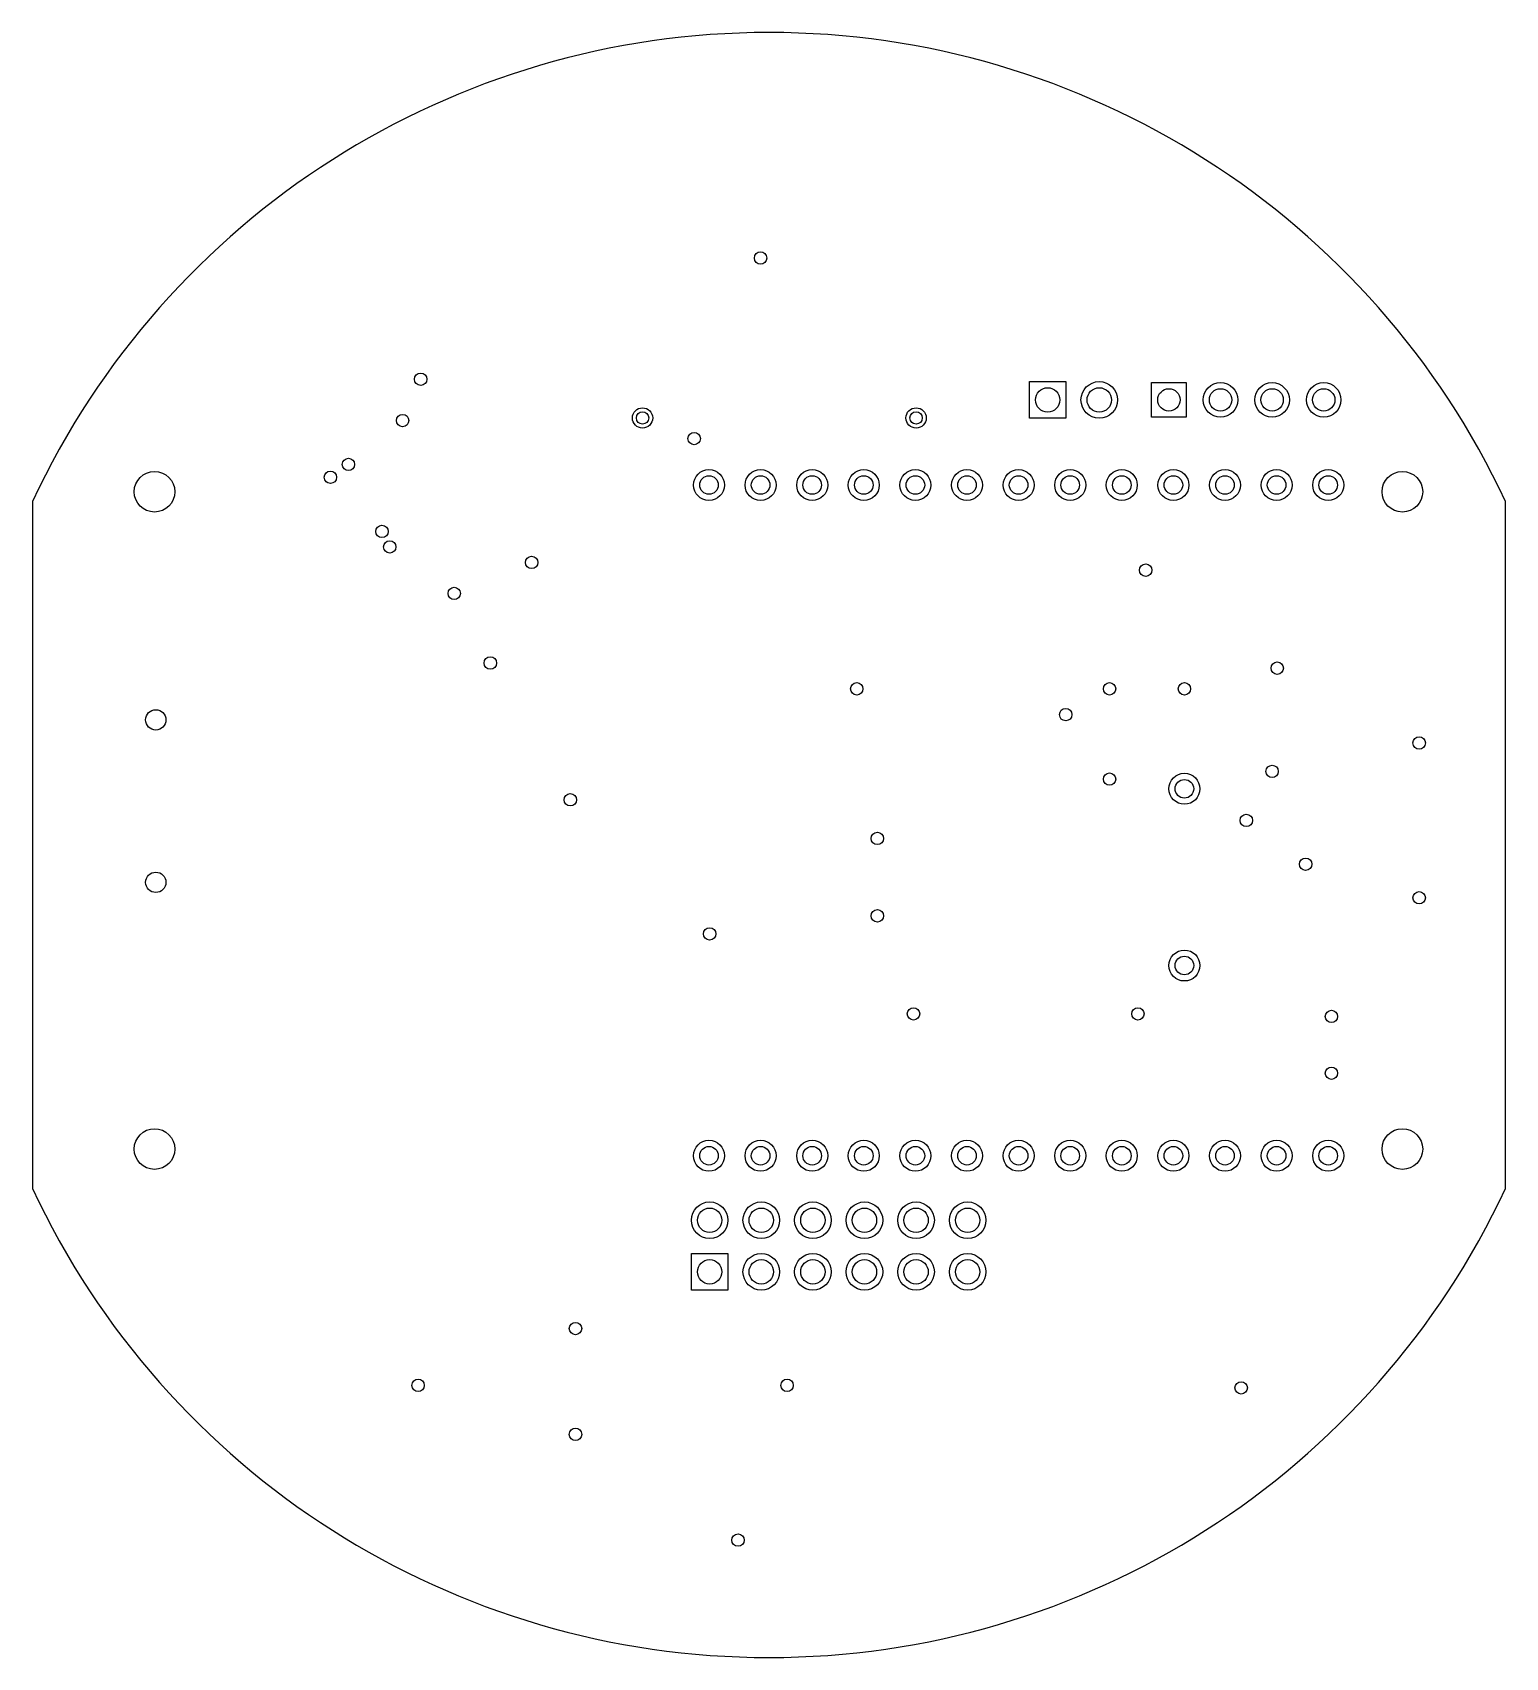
# Model space of a CAD drawing. Header units: millimetres. Extents: x -1442 to 1412, y -1623 to 1527.
import ezdxf

# ---------------------------------------------------------------- set-up
doc = ezdxf.new("R2010")
doc.units = ezdxf.units.MM

msp = doc.modelspace()

# ---------------------------------------------------------------- linework, layer by layer
for points in [[(489.567, 850.433), (560.433, 850.433), (560.433, 779.567), (489.567, 779.567)], [(726.535, 848.465), (793.465, 848.465), (793.465, 781.535), (726.535, 781.535)], [(-165.433, -839.567), (-94.567, -839.567), (-94.567, -910.433), (-165.433, -910.433)]]:
    msp.add_lwpolyline(points, close=True)
for points in [[(-1442.257, 617.842), (-1442.257, -714.195)], [(1412.252, -713.242), (1412.252, 617.842)]]:
    msp.add_lwpolyline(points)
for centre, radius in [((-31.3, 1090), 12), ((-690, 855), 12), ((625, 815), 35.433), ((525, 815), 23.622), ((625, 815), 23.622), ((760, 815), 21.654), ((860, 815), 33.465), ((860, 815), 21.654), ((960, 815), 33.465), ((960, 815), 21.654), ((1060, 815), 33.465), ((1060, 815), 21.654), ((-260, 780), 19.685), ((-260, 780), 12), ((270, 780), 19.685), ((270, 780), 12), ((-725, 775), 12), ((-160, 740), 12), ((-830, 690), 12), ((-1205.71, 637.01), 39.37), ((-865, 665), 12), ((-131.3, 650), 30), ((-131.299, 650), 18), ((-31.3, 650), 30), ((-31.299, 650), 18), ((68.7, 650), 30), ((68.701, 650), 18), ((168.7, 650), 30), ((168.701, 650), 18), ((268.7, 650), 30), ((268.701, 650), 18), ((368.7, 650), 30), ((368.701, 650), 18), ((468.7, 650), 30), ((468.701, 650), 18), ((568.7, 650), 30), ((568.701, 650), 18), ((668.7, 650), 30), ((668.701, 650), 18), ((768.7, 650), 30), ((768.701, 650), 18), ((868.7, 650), 30), ((868.701, 650), 18), ((968.7, 650), 30), ((968.701, 650), 18), ((1068.7, 650), 30), ((1068.701, 650), 18), ((1212.4, 637.01), 39.37), ((-765, 560), 12), ((-750, 530), 12), ((-475, 500), 12), ((715, 485), 12), ((-625, 440), 12), ((-555, 305), 12), ((970, 295), 12), ((155, 255), 12), ((645, 255), 12), ((790, 255), 12), ((-1203.34, 194.88), 19.685), ((560, 205), 12), ((1245, 150), 12), ((960, 95), 12), ((645, 80), 12), ((790, 61.25), 30), ((790, 61.256), 17.992), ((-400, 40), 12), ((910, 0), 12), ((195, -35), 12), ((1025, -85), 12), ((-1203.34, -120.08), 19.685), ((1245, -150), 12), ((195, -185), 12), ((-130, -220), 12), ((790, -281.27), 30), ((790, -281.252), 17.992), ((265, -375), 12), ((700, -375), 12), ((1075, -380), 12), ((1075, -490), 12), ((-1205.71, -637.01), 39.37), ((1212.4, -637.01), 39.37), ((-131.3, -650), 30), ((-31.3, -650), 30), ((68.7, -650), 30), ((168.7, -650), 30), ((268.7, -650), 30), ((368.7, -650), 30), ((468.7, -650), 30), ((568.7, -650), 30), ((668.7, -650), 30), ((768.7, -650), 30), ((868.7, -650), 30), ((968.7, -650), 30), ((1068.7, -650), 30), ((-131.299, -650), 18), ((-31.299, -650), 18), ((68.701, -650), 18), ((168.701, -650), 18), ((268.701, -650), 18), ((368.701, -650), 18), ((468.701, -650), 18), ((568.701, -650), 18), ((668.701, -650), 18), ((768.701, -650), 18), ((868.701, -650), 18), ((968.701, -650), 18), ((1068.701, -650), 18), ((-130, -775), 35.433), ((-130, -775), 23.622), ((-30, -775), 35.433), ((-30, -775), 23.622), ((70, -775), 35.433), ((70, -775), 23.622), ((170, -775), 35.433), ((170, -775), 23.622), ((270, -775), 35.433), ((270, -775), 23.622), ((370, -775), 35.433), ((370, -775), 23.622), ((-30, -875), 35.433), ((70, -875), 35.433), ((170, -875), 35.433), ((270, -875), 35.433), ((370, -875), 35.433), ((-130, -875), 23.622), ((-30, -875), 23.622), ((70, -875), 23.622), ((170, -875), 23.622), ((270, -875), 23.622), ((370, -875), 23.622), ((-390, -985), 12), ((-695, -1095), 12), ((20, -1095), 12), ((900, -1100), 12), ((-390, -1190), 12), ((-75, -1395), 12)]:
    msp.add_circle(centre, radius)
for centre, radius, start, end in [((-15.002, -47.697), 1574.802, 24.999941, 155.000059), ((-14.997, -47.701), 1574.803, 205.000019, 334.999981)]:
    msp.add_arc(centre, radius, start, end)

doc.saveas('drawing.dxf')
